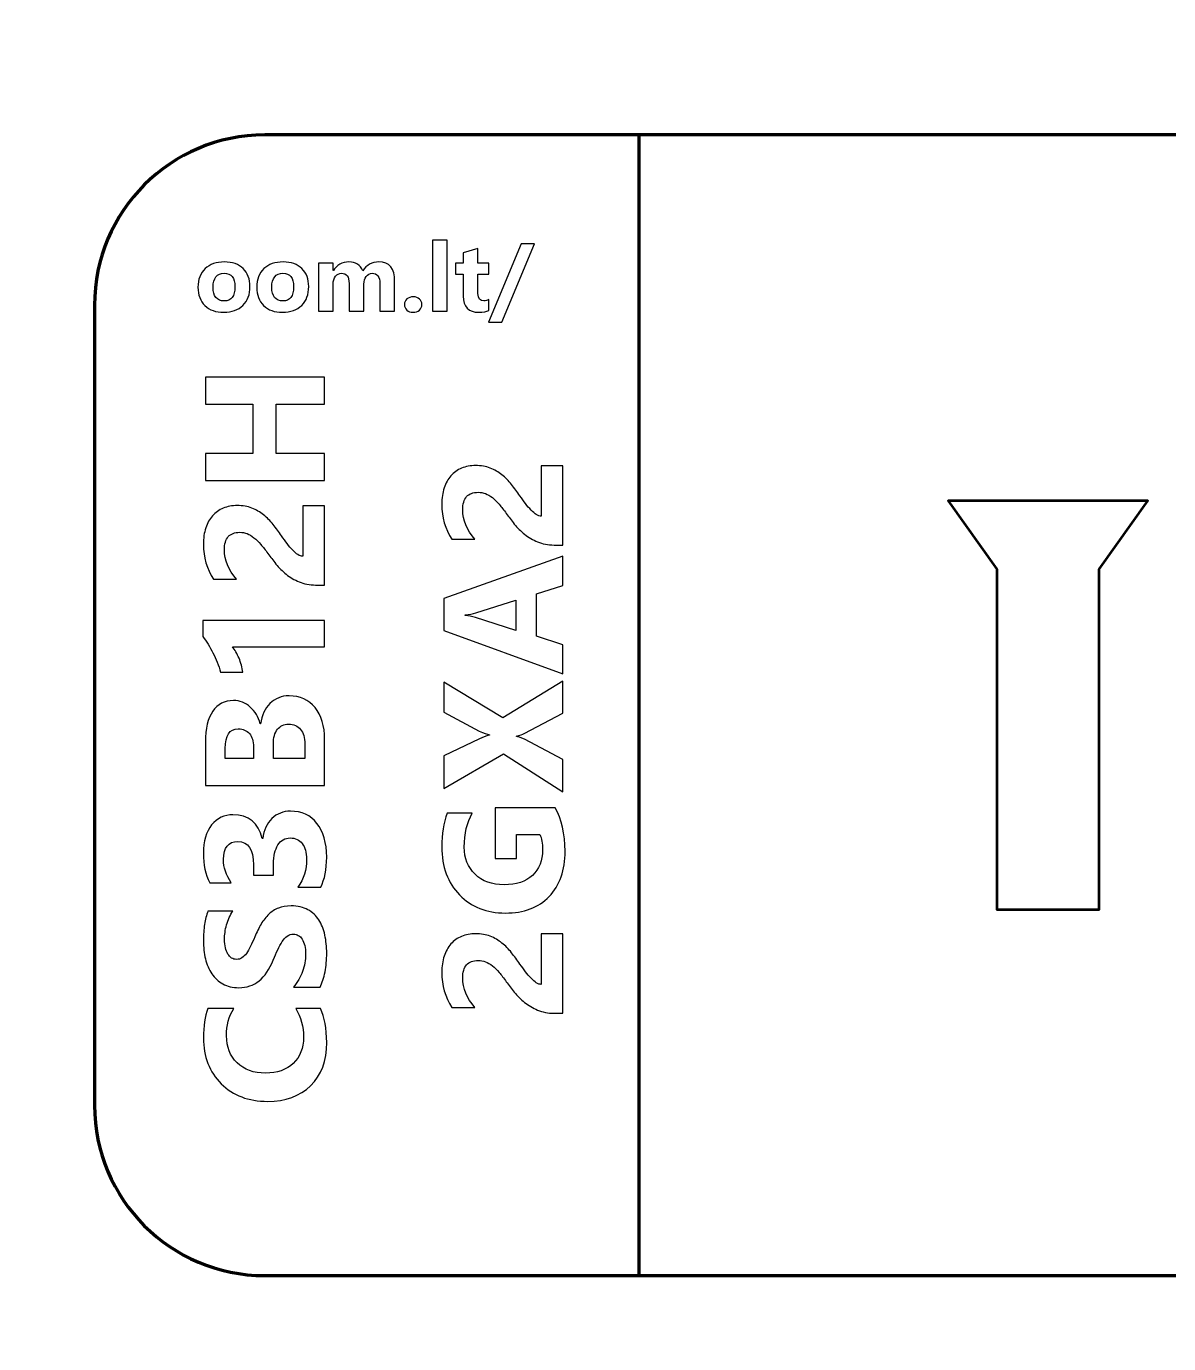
# Model space of a CAD drawing. Header units: centimetres. Extents: x -201 to 63, y -83 to 73.
# Drawn here: x -75 to -71.645, y -75 to -71.131 of the extents above; entities that cross this region are included whole.
import ezdxf

# ---------------------------------------------------------------- set-up
doc = ezdxf.new("R2010")
doc.units = ezdxf.units.CM
doc.header["$MEASUREMENT"] = 0
doc.layers.add('Layer 1', color=7, linetype='Continuous')

msp = doc.modelspace()

# ---------------------------------------------------------------- linework, layer by layer
at = {"layer": 'Layer 1', "color": 253, "lineweight": 53}
msp.add_open_spline([(-81.15, -82.3), (-81.15, -82.3), (-81.15, -67.7), (-81.15, -67.7), (-81.15, -67.7), (-81.15, -67.25817), (-80.79183, -66.9), (-80.35, -66.9), (-80.35, -66.9), (-80.35, -66.9), (-69.65, -66.9), (-69.65, -66.9), (-69.65, -66.9), (-69.20817, -66.9), (-68.85, -67.25817), (-68.85, -67.7), (-68.85, -67.7), (-68.85, -67.7), (-68.85, -82.3), (-68.85, -82.3), (-68.85, -82.3), (-68.85, -82.74183), (-69.20817, -83.1), (-69.65, -83.1), (-69.65, -83.1), (-69.65, -83.1), (-80.35, -83.1), (-80.35, -83.1), (-80.35, -83.1), (-80.79183, -83.1), (-81.15, -82.74183), (-81.15, -82.3)], degree=3, knots=[0, 0, 0, 0, 0.1111111, 0.1111111, 0.1111111, 0.1111111, 0.2222222, 0.2222222, 0.2222222, 0.2222222, 0.3333333, 0.3333333, 0.3333333, 0.3333333, 0.4444444, 0.4444444, 0.4444444, 0.4444444, 0.5555556, 0.5555556, 0.5555556, 0.5555556, 0.6666667, 0.6666667, 0.6666667, 0.6666667, 0.7777778, 0.7777778, 0.7777778, 0.7777778, 1, 1, 1, 1], dxfattribs=at)
at = {"layer": 'Layer 1', "lineweight": 100}
for points, knots in [([(-74.8, -74.3), (-74.8, -74.3), (-74.8, -71.95), (-74.8, -71.95), (-74.8, -71.95), (-74.8, -71.67386), (-74.57614, -71.45), (-74.3, -71.45), (-74.3, -71.45), (-74.3, -71.45), (-69.7, -71.45), (-69.7, -71.45), (-69.7, -71.45), (-69.42386, -71.45), (-69.2, -71.67386), (-69.2, -71.95), (-69.2, -71.95), (-69.2, -71.95), (-69.2, -74.3), (-69.2, -74.3), (-69.2, -74.3), (-69.2, -74.57614), (-69.42386, -74.8), (-69.7, -74.8), (-69.7, -74.8), (-69.7, -74.8), (-74.3, -74.8), (-74.3, -74.8), (-74.3, -74.8), (-74.57614, -74.8), (-74.8, -74.57614), (-74.8, -74.3)], [0, 0, 0, 0, 0.1111111, 0.1111111, 0.1111111, 0.1111111, 0.2222222, 0.2222222, 0.2222222, 0.2222222, 0.3333333, 0.3333333, 0.3333333, 0.3333333, 0.4444444, 0.4444444, 0.4444444, 0.4444444, 0.5555556, 0.5555556, 0.5555556, 0.5555556, 0.6666667, 0.6666667, 0.6666667, 0.6666667, 0.7777778, 0.7777778, 0.7777778, 0.7777778, 1, 1, 1, 1]), ([(-74.8, -74.3), (-74.8, -74.3), (-74.8, -71.95), (-74.8, -71.95), (-74.8, -71.95), (-74.8, -71.67386), (-74.57614, -71.45), (-74.3, -71.45), (-74.3, -71.45), (-74.3, -71.45), (-73.2, -71.45), (-73.2, -71.45), (-73.2, -71.45), (-73.2, -71.45), (-73.2, -74.8), (-73.2, -74.8), (-73.2, -74.8), (-73.2, -74.8), (-74.3, -74.8), (-74.3, -74.8), (-74.3, -74.8), (-74.57614, -74.8), (-74.8, -74.57614), (-74.8, -74.3)], [0, 0, 0, 0, 0.1428571, 0.1428571, 0.1428571, 0.1428571, 0.2857143, 0.2857143, 0.2857143, 0.2857143, 0.4285714, 0.4285714, 0.4285714, 0.4285714, 0.5714286, 0.5714286, 0.5714286, 0.5714286, 0.7142857, 0.7142857, 0.7142857, 0.7142857, 1, 1, 1, 1])]:
    msp.add_open_spline(points, degree=3, knots=knots, dxfattribs=at)
at = {"layer": 'Layer 1', "color": 7}
for points, knots in [([(-73.76396, -71.96742), (-73.76396, -71.96742), (-73.80747, -71.96742), (-73.80747, -71.96742), (-73.80747, -71.96742), (-73.80747, -71.96742), (-73.80747, -71.75853), (-73.80747, -71.75853), (-73.80747, -71.75853), (-73.80747, -71.75853), (-73.76396, -71.75853), (-73.76396, -71.75853), (-73.76396, -71.75853), (-73.76396, -71.75853), (-73.76396, -71.96742), (-73.76396, -71.96742)], [0, 0, 0, 0, 0.2, 0.2, 0.2, 0.2, 0.4, 0.4, 0.4, 0.4, 0.6, 0.6, 0.6, 0.6, 1, 1, 1, 1]), ([(-73.50737, -71.76982), (-73.50737, -71.76982), (-73.60365, -72.0002), (-73.60365, -72.0002), (-73.60365, -72.0002), (-73.60365, -72.0002), (-73.64255, -72.0002), (-73.64255, -72.0002), (-73.64255, -72.0002), (-73.64255, -72.0002), (-73.5466, -71.76982), (-73.5466, -71.76982), (-73.5466, -71.76982), (-73.5466, -71.76982), (-73.50737, -71.76982), (-73.50737, -71.76982)], [0, 0, 0, 0, 0.2, 0.2, 0.2, 0.2, 0.4, 0.4, 0.4, 0.4, 0.6, 0.6, 0.6, 0.6, 1, 1, 1, 1]), ([(-73.64199, -71.96577), (-73.64843, -71.96916), (-73.65812, -71.97085), (-73.67106, -71.97085), (-73.67106, -71.97085), (-73.70172, -71.97085), (-73.71711, -71.95491), (-73.71711, -71.92306), (-73.71711, -71.92306), (-73.71711, -71.92306), (-73.71711, -71.85844), (-73.71711, -71.85844), (-73.71711, -71.85844), (-73.71711, -71.85844), (-73.73997, -71.85844), (-73.73997, -71.85844), (-73.73997, -71.85844), (-73.73997, -71.85844), (-73.73997, -71.82631), (-73.73997, -71.82631), (-73.73997, -71.82631), (-73.73997, -71.82631), (-73.71711, -71.82631), (-73.71711, -71.82631), (-73.71711, -71.82631), (-73.71711, -71.82631), (-73.71711, -71.79588), (-73.71711, -71.79588), (-73.71711, -71.79588), (-73.71711, -71.79588), (-73.67369, -71.78346), (-73.67369, -71.78346), (-73.67369, -71.78346), (-73.67369, -71.78346), (-73.67369, -71.82631), (-73.67369, -71.82631), (-73.67369, -71.82631), (-73.67369, -71.82631), (-73.64199, -71.82631), (-73.64199, -71.82631), (-73.64199, -71.82631), (-73.64199, -71.82631), (-73.64199, -71.85844), (-73.64199, -71.85844), (-73.64199, -71.85844), (-73.64199, -71.85844), (-73.67369, -71.85844), (-73.67369, -71.85844), (-73.67369, -71.85844), (-73.67369, -71.85844), (-73.67369, -71.91549), (-73.67369, -71.91549), (-73.67369, -71.91549), (-73.67369, -71.93017), (-73.66786, -71.9375), (-73.65619, -71.9375), (-73.65619, -71.9375), (-73.65158, -71.9375), (-73.64683, -71.93619), (-73.64199, -71.93351), (-73.64199, -71.93351), (-73.64199, -71.93351), (-73.64199, -71.96577), (-73.64199, -71.96577)], [0, 0, 0, 0, 0.0588235, 0.0588235, 0.0588235, 0.0588235, 0.1176471, 0.1176471, 0.1176471, 0.1176471, 0.1764706, 0.1764706, 0.1764706, 0.1764706, 0.2352941, 0.2352941, 0.2352941, 0.2352941, 0.2941176, 0.2941176, 0.2941176, 0.2941176, 0.3529412, 0.3529412, 0.3529412, 0.3529412, 0.4117647, 0.4117647, 0.4117647, 0.4117647, 0.4705882, 0.4705882, 0.4705882, 0.4705882, 0.5294118, 0.5294118, 0.5294118, 0.5294118, 0.5882353, 0.5882353, 0.5882353, 0.5882353, 0.6470588, 0.6470588, 0.6470588, 0.6470588, 0.7058824, 0.7058824, 0.7058824, 0.7058824, 0.7647059, 0.7647059, 0.7647059, 0.7647059, 0.8235294, 0.8235294, 0.8235294, 0.8235294, 0.8823529, 0.8823529, 0.8823529, 0.8823529, 1, 1, 1, 1]), ([(-74.4203, -71.97085), (-74.44382, -71.97085), (-74.4623, -71.96427), (-74.47576, -71.9511), (-74.47576, -71.9511), (-74.48921, -71.93793), (-74.49594, -71.92001), (-74.49594, -71.89743), (-74.49594, -71.89743), (-74.49594, -71.8741), (-74.48897, -71.8558), (-74.475, -71.84263), (-74.475, -71.84263), (-74.46103, -71.82946), (-74.44213, -71.82288), (-74.41837, -71.82288), (-74.41837, -71.82288), (-74.39495, -71.82288), (-74.37656, -71.82946), (-74.36324, -71.84263), (-74.36324, -71.84263), (-74.34993, -71.8558), (-74.34325, -71.87325), (-74.34325, -71.89494), (-74.34325, -71.89494), (-74.34325, -71.91836), (-74.35012, -71.93689), (-74.36386, -71.95049), (-74.36386, -71.95049), (-74.37759, -71.96408), (-74.39641, -71.97085), (-74.4203, -71.97085)], [0, 0, 0, 0, 0.1111111, 0.1111111, 0.1111111, 0.1111111, 0.2222222, 0.2222222, 0.2222222, 0.2222222, 0.3333333, 0.3333333, 0.3333333, 0.3333333, 0.4444444, 0.4444444, 0.4444444, 0.4444444, 0.5555556, 0.5555556, 0.5555556, 0.5555556, 0.6666667, 0.6666667, 0.6666667, 0.6666667, 0.7777778, 0.7777778, 0.7777778, 0.7777778, 1, 1, 1, 1]), ([(-74.24777, -71.97085), (-74.27129, -71.97085), (-74.28977, -71.96427), (-74.30323, -71.9511), (-74.30323, -71.9511), (-74.31668, -71.93793), (-74.32341, -71.92001), (-74.32341, -71.89743), (-74.32341, -71.89743), (-74.32341, -71.8741), (-74.31644, -71.8558), (-74.30247, -71.84263), (-74.30247, -71.84263), (-74.2885, -71.82946), (-74.2696, -71.82288), (-74.24584, -71.82288), (-74.24584, -71.82288), (-74.22242, -71.82288), (-74.20403, -71.82946), (-74.19071, -71.84263), (-74.19071, -71.84263), (-74.1774, -71.8558), (-74.17072, -71.87325), (-74.17072, -71.89494), (-74.17072, -71.89494), (-74.17072, -71.91836), (-74.17759, -71.93689), (-74.19133, -71.95049), (-74.19133, -71.95049), (-74.20506, -71.96408), (-74.22388, -71.97085), (-74.24777, -71.97085)], [0, 0, 0, 0, 0.1111111, 0.1111111, 0.1111111, 0.1111111, 0.2222222, 0.2222222, 0.2222222, 0.2222222, 0.3333333, 0.3333333, 0.3333333, 0.3333333, 0.4444444, 0.4444444, 0.4444444, 0.4444444, 0.5555556, 0.5555556, 0.5555556, 0.5555556, 0.6666667, 0.6666667, 0.6666667, 0.6666667, 0.7777778, 0.7777778, 0.7777778, 0.7777778, 1, 1, 1, 1]), ([(-73.91842, -71.96742), (-73.91842, -71.96742), (-73.96183, -71.96742), (-73.96183, -71.96742), (-73.96183, -71.96742), (-73.96183, -71.96742), (-73.96183, -71.88694), (-73.96183, -71.88694), (-73.96183, -71.88694), (-73.96183, -71.86643), (-73.96936, -71.85623), (-73.98441, -71.85623), (-73.98441, -71.85623), (-73.99156, -71.85623), (-73.99739, -71.85928), (-74.00191, -71.86544), (-74.00191, -71.86544), (-74.00643, -71.87161), (-74.00868, -71.87927), (-74.00868, -71.88845), (-74.00868, -71.88845), (-74.00868, -71.88845), (-74.00868, -71.96742), (-74.00868, -71.96742), (-74.00868, -71.96742), (-74.00868, -71.96742), (-74.05219, -71.96742), (-74.05219, -71.96742), (-74.05219, -71.96742), (-74.05219, -71.96742), (-74.05219, -71.88609), (-74.05219, -71.88609), (-74.05219, -71.88609), (-74.05219, -71.8662), (-74.05962, -71.85623), (-74.07439, -71.85623), (-74.07439, -71.85623), (-74.08183, -71.85623), (-74.0878, -71.85914), (-74.09222, -71.86502), (-74.09222, -71.86502), (-74.09669, -71.8709), (-74.09895, -71.8789), (-74.09895, -71.88901), (-74.09895, -71.88901), (-74.09895, -71.88901), (-74.09895, -71.96742), (-74.09895, -71.96742), (-74.09895, -71.96742), (-74.09895, -71.96742), (-74.14246, -71.96742), (-74.14246, -71.96742), (-74.14246, -71.96742), (-74.14246, -71.96742), (-74.14246, -71.82631), (-74.14246, -71.82631), (-74.14246, -71.82631), (-74.14246, -71.82631), (-74.09895, -71.82631), (-74.09895, -71.82631), (-74.09895, -71.82631), (-74.09895, -71.82631), (-74.09895, -71.84837), (-74.09895, -71.84837), (-74.09895, -71.84837), (-74.09895, -71.84837), (-74.09838, -71.84837), (-74.09838, -71.84837), (-74.09838, -71.84837), (-74.09387, -71.84084), (-74.08756, -71.83468), (-74.07943, -71.82998), (-74.07943, -71.82998), (-74.07129, -71.82523), (-74.0624, -71.82288), (-74.05276, -71.82288), (-74.05276, -71.82288), (-74.03281, -71.82288), (-74.01917, -71.83163), (-74.01183, -71.84917), (-74.01183, -71.84917), (-74.00106, -71.83163), (-73.98531, -71.82288), (-73.96442, -71.82288), (-73.96442, -71.82288), (-73.93375, -71.82288), (-73.91842, -71.84179), (-73.91842, -71.87965), (-73.91842, -71.87965), (-73.91842, -71.87965), (-73.91842, -71.96742), (-73.91842, -71.96742)], [0, 0, 0, 0, 0.0416667, 0.0416667, 0.0416667, 0.0416667, 0.0833333, 0.0833333, 0.0833333, 0.0833333, 0.125, 0.125, 0.125, 0.125, 0.1666667, 0.1666667, 0.1666667, 0.1666667, 0.2083333, 0.2083333, 0.2083333, 0.2083333, 0.25, 0.25, 0.25, 0.25, 0.2916667, 0.2916667, 0.2916667, 0.2916667, 0.3333333, 0.3333333, 0.3333333, 0.3333333, 0.375, 0.375, 0.375, 0.375, 0.4166667, 0.4166667, 0.4166667, 0.4166667, 0.4583333, 0.4583333, 0.4583333, 0.4583333, 0.5, 0.5, 0.5, 0.5, 0.5416667, 0.5416667, 0.5416667, 0.5416667, 0.5833333, 0.5833333, 0.5833333, 0.5833333, 0.625, 0.625, 0.625, 0.625, 0.6666667, 0.6666667, 0.6666667, 0.6666667, 0.7083333, 0.7083333, 0.7083333, 0.7083333, 0.75, 0.75, 0.75, 0.75, 0.7916667, 0.7916667, 0.7916667, 0.7916667, 0.8333333, 0.8333333, 0.8333333, 0.8333333, 0.875, 0.875, 0.875, 0.875, 0.9166667, 0.9166667, 0.9166667, 0.9166667, 1, 1, 1, 1]), ([(-74.41917, -71.85623), (-74.42947, -71.85623), (-74.43747, -71.85975), (-74.44316, -71.86681), (-74.44316, -71.86681), (-74.44885, -71.87391), (-74.45172, -71.88393), (-74.45172, -71.89686), (-74.45172, -71.89686), (-74.45172, -71.92396), (-74.44076, -71.9375), (-74.41889, -71.9375), (-74.41889, -71.9375), (-74.39805, -71.9375), (-74.38761, -71.92358), (-74.38761, -71.89578), (-74.38761, -71.89578), (-74.38761, -71.8694), (-74.39815, -71.85623), (-74.41917, -71.85623)], [0, 0, 0, 0, 0.1666667, 0.1666667, 0.1666667, 0.1666667, 0.3333333, 0.3333333, 0.3333333, 0.3333333, 0.5, 0.5, 0.5, 0.5, 0.6666667, 0.6666667, 0.6666667, 0.6666667, 1, 1, 1, 1]), ([(-74.24664, -71.85623), (-74.25694, -71.85623), (-74.26494, -71.85975), (-74.27063, -71.86681), (-74.27063, -71.86681), (-74.27632, -71.87391), (-74.27919, -71.88393), (-74.27919, -71.89686), (-74.27919, -71.89686), (-74.27919, -71.92396), (-74.26823, -71.9375), (-74.24636, -71.9375), (-74.24636, -71.9375), (-74.22552, -71.9375), (-74.21508, -71.92358), (-74.21508, -71.89578), (-74.21508, -71.89578), (-74.21508, -71.8694), (-74.22562, -71.85623), (-74.24664, -71.85623)], [0, 0, 0, 0, 0.1666667, 0.1666667, 0.1666667, 0.1666667, 0.3333333, 0.3333333, 0.3333333, 0.3333333, 0.5, 0.5, 0.5, 0.5, 0.6666667, 0.6666667, 0.6666667, 0.6666667, 1, 1, 1, 1]), ([(-73.86452, -71.97085), (-73.87172, -71.97085), (-73.87769, -71.96864), (-73.88244, -71.96427), (-73.88244, -71.96427), (-73.88724, -71.95985), (-73.88959, -71.95444), (-73.88959, -71.94799), (-73.88959, -71.94799), (-73.88959, -71.94136), (-73.88714, -71.93595), (-73.88225, -71.93172), (-73.88225, -71.93172), (-73.87731, -71.92749), (-73.8712, -71.92537), (-73.86386, -71.92537), (-73.86386, -71.92537), (-73.85638, -71.92537), (-73.85031, -71.92753), (-73.84556, -71.93181), (-73.84556, -71.93181), (-73.84086, -71.93605), (-73.83851, -71.94146), (-73.83851, -71.94799), (-73.83851, -71.94799), (-73.83851, -71.95467), (-73.84091, -71.96018), (-73.8457, -71.96446), (-73.8457, -71.96446), (-73.85055, -71.96874), (-73.85681, -71.97085), (-73.86452, -71.97085)], [0, 0, 0, 0, 0.1111111, 0.1111111, 0.1111111, 0.1111111, 0.2222222, 0.2222222, 0.2222222, 0.2222222, 0.3333333, 0.3333333, 0.3333333, 0.3333333, 0.4444444, 0.4444444, 0.4444444, 0.4444444, 0.5555556, 0.5555556, 0.5555556, 0.5555556, 0.6666667, 0.6666667, 0.6666667, 0.6666667, 0.7777778, 0.7777778, 0.7777778, 0.7777778, 1, 1, 1, 1]), ([(-74.12408, -72.16155), (-74.12408, -72.16155), (-74.12408, -72.24063), (-74.12408, -72.24063), (-74.12408, -72.24063), (-74.12408, -72.24063), (-74.26666, -72.24063), (-74.26666, -72.24063), (-74.26666, -72.24063), (-74.26666, -72.24063), (-74.26666, -72.38563), (-74.26666, -72.38563), (-74.26666, -72.38563), (-74.26666, -72.38563), (-74.12408, -72.38563), (-74.12408, -72.38563), (-74.12408, -72.38563), (-74.12408, -72.38563), (-74.12408, -72.46455), (-74.12408, -72.46455), (-74.12408, -72.46455), (-74.12408, -72.46455), (-74.47416, -72.46455), (-74.47416, -72.46455), (-74.47416, -72.46455), (-74.47416, -72.46455), (-74.47416, -72.38563), (-74.47416, -72.38563), (-74.47416, -72.38563), (-74.47416, -72.38563), (-74.3345, -72.38563), (-74.3345, -72.38563), (-74.3345, -72.38563), (-74.3345, -72.38563), (-74.3345, -72.24063), (-74.3345, -72.24063), (-74.3345, -72.24063), (-74.3345, -72.24063), (-74.47416, -72.24063), (-74.47416, -72.24063), (-74.47416, -72.24063), (-74.47416, -72.24063), (-74.47416, -72.16155), (-74.47416, -72.16155), (-74.47416, -72.16155), (-74.47416, -72.16155), (-74.12408, -72.16155), (-74.12408, -72.16155)], [0, 0, 0, 0, 0.0769231, 0.0769231, 0.0769231, 0.0769231, 0.1538462, 0.1538462, 0.1538462, 0.1538462, 0.2307692, 0.2307692, 0.2307692, 0.2307692, 0.3076923, 0.3076923, 0.3076923, 0.3076923, 0.3846154, 0.3846154, 0.3846154, 0.3846154, 0.4615385, 0.4615385, 0.4615385, 0.4615385, 0.5384615, 0.5384615, 0.5384615, 0.5384615, 0.6153846, 0.6153846, 0.6153846, 0.6153846, 0.6923077, 0.6923077, 0.6923077, 0.6923077, 0.7692308, 0.7692308, 0.7692308, 0.7692308, 0.8461538, 0.8461538, 0.8461538, 0.8461538, 1, 1, 1, 1]), ([(-73.48808, -72.56987), (-73.48808, -72.56987), (-73.48808, -72.42145), (-73.48808, -72.42145), (-73.48808, -72.42145), (-73.48808, -72.42145), (-73.42408, -72.42145), (-73.42408, -72.42145), (-73.42408, -72.42145), (-73.42408, -72.42145), (-73.42408, -72.65437), (-73.42408, -72.65437), (-73.42408, -72.65437), (-73.42408, -72.65437), (-73.45041, -72.65437), (-73.45041, -72.65437), (-73.45041, -72.65437), (-73.46833, -72.65437), (-73.48441, -72.65137), (-73.49866, -72.64529), (-73.49866, -72.64529), (-73.51291, -72.63929), (-73.52566, -72.6317), (-73.537, -72.62262), (-73.537, -72.62262), (-73.54833, -72.61354), (-73.55833, -72.60354), (-73.567, -72.5927), (-73.567, -72.5927), (-73.57575, -72.58187), (-73.58358, -72.57162), (-73.59058, -72.56179), (-73.59058, -72.56179), (-73.59791, -72.55154), (-73.60491, -72.54262), (-73.61158, -72.53487), (-73.61158, -72.53487), (-73.61825, -72.52712), (-73.62491, -72.52062), (-73.6315, -72.51529), (-73.6315, -72.51529), (-73.63808, -72.51004), (-73.64475, -72.50612), (-73.6515, -72.50345), (-73.6515, -72.50345), (-73.65825, -72.50087), (-73.66541, -72.49954), (-73.67308, -72.49954), (-73.67308, -72.49954), (-73.68808, -72.49954), (-73.69941, -72.50379), (-73.70708, -72.51229), (-73.70708, -72.51229), (-73.71466, -72.5207), (-73.7185, -72.5337), (-73.7185, -72.55112), (-73.7185, -72.55112), (-73.7185, -72.5812), (-73.70658, -72.61004), (-73.68266, -72.63754), (-73.68266, -72.63754), (-73.68266, -72.63754), (-73.7505, -72.63754), (-73.7505, -72.63754), (-73.7505, -72.63754), (-73.77016, -72.60704), (-73.78008, -72.5727), (-73.78008, -72.53445), (-73.78008, -72.53445), (-73.78008, -72.5167), (-73.77775, -72.50087), (-73.77308, -72.48679), (-73.77308, -72.48679), (-73.76841, -72.4727), (-73.76183, -72.46079), (-73.75316, -72.45095), (-73.75316, -72.45095), (-73.74458, -72.4412), (-73.73408, -72.43379), (-73.72183, -72.42862), (-73.72183, -72.42862), (-73.7095, -72.42354), (-73.69583, -72.42095), (-73.68066, -72.42095), (-73.68066, -72.42095), (-73.66458, -72.42095), (-73.65025, -72.42345), (-73.63766, -72.42837), (-73.63766, -72.42837), (-73.62516, -72.43337), (-73.61375, -72.43995), (-73.6035, -72.4482), (-73.6035, -72.4482), (-73.59325, -72.45637), (-73.58383, -72.46587), (-73.57533, -72.47662), (-73.57533, -72.47662), (-73.56675, -72.48737), (-73.5585, -72.49854), (-73.55058, -72.51004), (-73.55058, -72.51004), (-73.545, -72.51787), (-73.5395, -72.52537), (-73.53408, -72.53262), (-73.53408, -72.53262), (-73.52858, -72.53987), (-73.52325, -72.54629), (-73.51791, -72.55179), (-73.51791, -72.55179), (-73.51266, -72.55737), (-73.5075, -72.56179), (-73.50241, -72.56504), (-73.50241, -72.56504), (-73.49741, -72.56829), (-73.49258, -72.56987), (-73.48808, -72.56987)], [0, 0, 0, 0, 0.0333333, 0.0333333, 0.0333333, 0.0333333, 0.0666667, 0.0666667, 0.0666667, 0.0666667, 0.1, 0.1, 0.1, 0.1, 0.1333333, 0.1333333, 0.1333333, 0.1333333, 0.1666667, 0.1666667, 0.1666667, 0.1666667, 0.2, 0.2, 0.2, 0.2, 0.2333333, 0.2333333, 0.2333333, 0.2333333, 0.2666667, 0.2666667, 0.2666667, 0.2666667, 0.3, 0.3, 0.3, 0.3, 0.3333333, 0.3333333, 0.3333333, 0.3333333, 0.3666667, 0.3666667, 0.3666667, 0.3666667, 0.4, 0.4, 0.4, 0.4, 0.4333333, 0.4333333, 0.4333333, 0.4333333, 0.4666667, 0.4666667, 0.4666667, 0.4666667, 0.5, 0.5, 0.5, 0.5, 0.5333333, 0.5333333, 0.5333333, 0.5333333, 0.5666667, 0.5666667, 0.5666667, 0.5666667, 0.6, 0.6, 0.6, 0.6, 0.6333333, 0.6333333, 0.6333333, 0.6333333, 0.6666667, 0.6666667, 0.6666667, 0.6666667, 0.7, 0.7, 0.7, 0.7, 0.7333333, 0.7333333, 0.7333333, 0.7333333, 0.7666667, 0.7666667, 0.7666667, 0.7666667, 0.8, 0.8, 0.8, 0.8, 0.8333333, 0.8333333, 0.8333333, 0.8333333, 0.8666667, 0.8666667, 0.8666667, 0.8666667, 0.9, 0.9, 0.9, 0.9, 0.9333333, 0.9333333, 0.9333333, 0.9333333, 1, 1, 1, 1]), ([(-74.18808, -72.68738), (-74.18808, -72.68738), (-74.18808, -72.53896), (-74.18808, -72.53896), (-74.18808, -72.53896), (-74.18808, -72.53896), (-74.12408, -72.53896), (-74.12408, -72.53896), (-74.12408, -72.53896), (-74.12408, -72.53896), (-74.12408, -72.77188), (-74.12408, -72.77188), (-74.12408, -72.77188), (-74.12408, -72.77188), (-74.15041, -72.77188), (-74.15041, -72.77188), (-74.15041, -72.77188), (-74.16833, -72.77188), (-74.18441, -72.76888), (-74.19866, -72.7628), (-74.19866, -72.7628), (-74.21291, -72.7568), (-74.22566, -72.74921), (-74.237, -72.74013), (-74.237, -72.74013), (-74.24833, -72.73105), (-74.25833, -72.72105), (-74.267, -72.71021), (-74.267, -72.71021), (-74.27575, -72.69938), (-74.28358, -72.68913), (-74.29058, -72.6793), (-74.29058, -72.6793), (-74.29791, -72.66905), (-74.30491, -72.66013), (-74.31158, -72.65238), (-74.31158, -72.65238), (-74.31825, -72.64463), (-74.32491, -72.63813), (-74.3315, -72.6328), (-74.3315, -72.6328), (-74.33808, -72.62755), (-74.34475, -72.62363), (-74.3515, -72.62096), (-74.3515, -72.62096), (-74.35825, -72.61838), (-74.36541, -72.61705), (-74.37308, -72.61705), (-74.37308, -72.61705), (-74.38808, -72.61705), (-74.39941, -72.6213), (-74.40708, -72.6298), (-74.40708, -72.6298), (-74.41466, -72.63821), (-74.4185, -72.65121), (-74.4185, -72.66863), (-74.4185, -72.66863), (-74.4185, -72.69871), (-74.40658, -72.72755), (-74.38266, -72.75505), (-74.38266, -72.75505), (-74.38266, -72.75505), (-74.4505, -72.75505), (-74.4505, -72.75505), (-74.4505, -72.75505), (-74.47016, -72.72455), (-74.48008, -72.69021), (-74.48008, -72.65196), (-74.48008, -72.65196), (-74.48008, -72.63421), (-74.47775, -72.61838), (-74.47308, -72.6043), (-74.47308, -72.6043), (-74.46841, -72.59021), (-74.46183, -72.5783), (-74.45316, -72.56846), (-74.45316, -72.56846), (-74.44458, -72.55871), (-74.43408, -72.5513), (-74.42183, -72.54613), (-74.42183, -72.54613), (-74.4095, -72.54105), (-74.39583, -72.53846), (-74.38066, -72.53846), (-74.38066, -72.53846), (-74.36458, -72.53846), (-74.35025, -72.54096), (-74.33766, -72.54588), (-74.33766, -72.54588), (-74.32516, -72.55088), (-74.31375, -72.55746), (-74.3035, -72.56571), (-74.3035, -72.56571), (-74.29325, -72.57388), (-74.28383, -72.58338), (-74.27533, -72.59413), (-74.27533, -72.59413), (-74.26675, -72.60488), (-74.2585, -72.61605), (-74.25058, -72.62755), (-74.25058, -72.62755), (-74.245, -72.63538), (-74.2395, -72.64288), (-74.23408, -72.65013), (-74.23408, -72.65013), (-74.22858, -72.65738), (-74.22325, -72.6638), (-74.21791, -72.6693), (-74.21791, -72.6693), (-74.21266, -72.67488), (-74.2075, -72.6793), (-74.20241, -72.68255), (-74.20241, -72.68255), (-74.19741, -72.6858), (-74.19258, -72.68738), (-74.18808, -72.68738)], [0, 0, 0, 0, 0.0333333, 0.0333333, 0.0333333, 0.0333333, 0.0666667, 0.0666667, 0.0666667, 0.0666667, 0.1, 0.1, 0.1, 0.1, 0.1333333, 0.1333333, 0.1333333, 0.1333333, 0.1666667, 0.1666667, 0.1666667, 0.1666667, 0.2, 0.2, 0.2, 0.2, 0.2333333, 0.2333333, 0.2333333, 0.2333333, 0.2666667, 0.2666667, 0.2666667, 0.2666667, 0.3, 0.3, 0.3, 0.3, 0.3333333, 0.3333333, 0.3333333, 0.3333333, 0.3666667, 0.3666667, 0.3666667, 0.3666667, 0.4, 0.4, 0.4, 0.4, 0.4333333, 0.4333333, 0.4333333, 0.4333333, 0.4666667, 0.4666667, 0.4666667, 0.4666667, 0.5, 0.5, 0.5, 0.5, 0.5333333, 0.5333333, 0.5333333, 0.5333333, 0.5666667, 0.5666667, 0.5666667, 0.5666667, 0.6, 0.6, 0.6, 0.6, 0.6333333, 0.6333333, 0.6333333, 0.6333333, 0.6666667, 0.6666667, 0.6666667, 0.6666667, 0.7, 0.7, 0.7, 0.7, 0.7333333, 0.7333333, 0.7333333, 0.7333333, 0.7666667, 0.7666667, 0.7666667, 0.7666667, 0.8, 0.8, 0.8, 0.8, 0.8333333, 0.8333333, 0.8333333, 0.8333333, 0.8666667, 0.8666667, 0.8666667, 0.8666667, 0.9, 0.9, 0.9, 0.9, 0.9333333, 0.9333333, 0.9333333, 0.9333333, 1, 1, 1, 1]), ([(-73.42408, -72.68712), (-73.42408, -72.68712), (-73.42408, -72.77304), (-73.42408, -72.77304), (-73.42408, -72.77304), (-73.42408, -72.77304), (-73.502, -72.79796), (-73.502, -72.79796), (-73.502, -72.79796), (-73.502, -72.79796), (-73.502, -72.92246), (-73.502, -72.92246), (-73.502, -72.92246), (-73.502, -72.92246), (-73.42408, -72.94712), (-73.42408, -72.94712), (-73.42408, -72.94712), (-73.42408, -72.94712), (-73.42408, -73.03262), (-73.42408, -73.03262), (-73.42408, -73.03262), (-73.42408, -73.03262), (-73.77416, -72.90512), (-73.77416, -72.90512), (-73.77416, -72.90512), (-73.77416, -72.90512), (-73.77416, -72.81162), (-73.77416, -72.81162), (-73.77416, -72.81162), (-73.77416, -72.81162), (-73.42408, -72.68712), (-73.42408, -72.68712)], [0, 0, 0, 0, 0.1111111, 0.1111111, 0.1111111, 0.1111111, 0.2222222, 0.2222222, 0.2222222, 0.2222222, 0.3333333, 0.3333333, 0.3333333, 0.3333333, 0.4444444, 0.4444444, 0.4444444, 0.4444444, 0.5555556, 0.5555556, 0.5555556, 0.5555556, 0.6666667, 0.6666667, 0.6666667, 0.6666667, 0.7777778, 0.7777778, 0.7777778, 0.7777778, 1, 1, 1, 1]), ([(-73.5625, -72.81604), (-73.5625, -72.81604), (-73.68016, -72.85362), (-73.68016, -72.85362), (-73.68016, -72.85362), (-73.689, -72.85637), (-73.6995, -72.85837), (-73.71166, -72.85954), (-73.71166, -72.85954), (-73.71166, -72.85954), (-73.71166, -72.86146), (-73.71166, -72.86146), (-73.71166, -72.86146), (-73.70141, -72.86229), (-73.69125, -72.86429), (-73.68116, -72.86754), (-73.68116, -72.86754), (-73.68116, -72.86754), (-73.5625, -72.90562), (-73.5625, -72.90562), (-73.5625, -72.90562), (-73.5625, -72.90562), (-73.5625, -72.81604), (-73.5625, -72.81604)], [0, 0, 0, 0, 0.1428571, 0.1428571, 0.1428571, 0.1428571, 0.2857143, 0.2857143, 0.2857143, 0.2857143, 0.4285714, 0.4285714, 0.4285714, 0.4285714, 0.5714286, 0.5714286, 0.5714286, 0.5714286, 0.7142857, 0.7142857, 0.7142857, 0.7142857, 1, 1, 1, 1]), ([(-74.482, -72.87654), (-74.482, -72.87654), (-74.12408, -72.87654), (-74.12408, -72.87654), (-74.12408, -72.87654), (-74.12408, -72.87654), (-74.12408, -72.95346), (-74.12408, -72.95346), (-74.12408, -72.95346), (-74.12408, -72.95346), (-74.39508, -72.95346), (-74.39508, -72.95346), (-74.39508, -72.95346), (-74.39133, -72.95771), (-74.38783, -72.96271), (-74.3845, -72.96854), (-74.3845, -72.96854), (-74.38116, -72.97429), (-74.37808, -72.98046), (-74.37541, -72.98696), (-74.37541, -72.98696), (-74.37275, -72.99346), (-74.3705, -73.00021), (-74.36858, -73.00721), (-74.36858, -73.00721), (-74.36675, -73.01421), (-74.36541, -73.02113), (-74.36458, -73.02796), (-74.36458, -73.02796), (-74.36458, -73.02796), (-74.4295, -73.02796), (-74.4295, -73.02796), (-74.4295, -73.02796), (-74.43533, -73.00796), (-74.44283, -72.98904), (-74.452, -72.97129), (-74.452, -72.97129), (-74.46108, -72.95354), (-74.47108, -72.93754), (-74.482, -72.92321), (-74.482, -72.92321), (-74.482, -72.92321), (-74.482, -72.87654), (-74.482, -72.87654)], [0, 0, 0, 0, 0.0833333, 0.0833333, 0.0833333, 0.0833333, 0.1666667, 0.1666667, 0.1666667, 0.1666667, 0.25, 0.25, 0.25, 0.25, 0.3333333, 0.3333333, 0.3333333, 0.3333333, 0.4166667, 0.4166667, 0.4166667, 0.4166667, 0.5, 0.5, 0.5, 0.5, 0.5833333, 0.5833333, 0.5833333, 0.5833333, 0.6666667, 0.6666667, 0.6666667, 0.6666667, 0.75, 0.75, 0.75, 0.75, 0.8333333, 0.8333333, 0.8333333, 0.8333333, 1, 1, 1, 1]), ([(-73.42408, -73.05437), (-73.42408, -73.05437), (-73.42408, -73.14787), (-73.42408, -73.14787), (-73.42408, -73.14787), (-73.42408, -73.14787), (-73.53808, -73.20821), (-73.53808, -73.20821), (-73.53808, -73.20821), (-73.54233, -73.21046), (-73.55016, -73.21279), (-73.5615, -73.21529), (-73.5615, -73.21529), (-73.5615, -73.21529), (-73.5615, -73.21621), (-73.5615, -73.21621), (-73.5615, -73.21621), (-73.55616, -73.21737), (-73.548, -73.22004), (-73.53708, -73.22429), (-73.53708, -73.22429), (-73.53708, -73.22429), (-73.42408, -73.28479), (-73.42408, -73.28479), (-73.42408, -73.28479), (-73.42408, -73.28479), (-73.42408, -73.37879), (-73.42408, -73.37879), (-73.42408, -73.37879), (-73.42408, -73.37879), (-73.59916, -73.26729), (-73.59916, -73.26729), (-73.59916, -73.26729), (-73.59916, -73.26729), (-73.77416, -73.36929), (-73.77416, -73.36929), (-73.77416, -73.36929), (-73.77416, -73.36929), (-73.77416, -73.27337), (-73.77416, -73.27337), (-73.77416, -73.27337), (-73.77416, -73.27337), (-73.66916, -73.22329), (-73.66916, -73.22329), (-73.66916, -73.22329), (-73.66091, -73.21937), (-73.65108, -73.21587), (-73.63966, -73.21279), (-73.63966, -73.21279), (-73.63966, -73.21279), (-73.63966, -73.21179), (-73.63966, -73.21179), (-73.63966, -73.21179), (-73.6465, -73.20987), (-73.65666, -73.20621), (-73.67016, -73.20087), (-73.67016, -73.20087), (-73.67016, -73.20087), (-73.77416, -73.14521), (-73.77416, -73.14521), (-73.77416, -73.14521), (-73.77416, -73.14521), (-73.77416, -73.05729), (-73.77416, -73.05729), (-73.77416, -73.05729), (-73.77416, -73.05729), (-73.60058, -73.16229), (-73.60058, -73.16229), (-73.60058, -73.16229), (-73.60058, -73.16229), (-73.42408, -73.05437), (-73.42408, -73.05437)], [0, 0, 0, 0, 0.0526316, 0.0526316, 0.0526316, 0.0526316, 0.1052632, 0.1052632, 0.1052632, 0.1052632, 0.1578947, 0.1578947, 0.1578947, 0.1578947, 0.2105263, 0.2105263, 0.2105263, 0.2105263, 0.2631579, 0.2631579, 0.2631579, 0.2631579, 0.3157895, 0.3157895, 0.3157895, 0.3157895, 0.3684211, 0.3684211, 0.3684211, 0.3684211, 0.4210526, 0.4210526, 0.4210526, 0.4210526, 0.4736842, 0.4736842, 0.4736842, 0.4736842, 0.5263158, 0.5263158, 0.5263158, 0.5263158, 0.5789474, 0.5789474, 0.5789474, 0.5789474, 0.6315789, 0.6315789, 0.6315789, 0.6315789, 0.6842105, 0.6842105, 0.6842105, 0.6842105, 0.7368421, 0.7368421, 0.7368421, 0.7368421, 0.7894737, 0.7894737, 0.7894737, 0.7894737, 0.8421053, 0.8421053, 0.8421053, 0.8421053, 0.8947368, 0.8947368, 0.8947368, 0.8947368, 1, 1, 1, 1]), ([(-74.12408, -73.36029), (-74.12408, -73.36029), (-74.47416, -73.36029), (-74.47416, -73.36029), (-74.47416, -73.36029), (-74.47416, -73.36029), (-74.47416, -73.23279), (-74.47416, -73.23279), (-74.47416, -73.23279), (-74.47416, -73.19371), (-74.467, -73.16371), (-74.45266, -73.14271), (-74.45266, -73.14271), (-74.43841, -73.12171), (-74.41816, -73.11121), (-74.39216, -73.11121), (-74.39216, -73.11121), (-74.37325, -73.11121), (-74.35675, -73.11762), (-74.34258, -73.13037), (-74.34258, -73.13037), (-74.32841, -73.14321), (-74.31858, -73.15946), (-74.31308, -73.17937), (-74.31308, -73.17937), (-74.31308, -73.17937), (-74.31208, -73.17937), (-74.31208, -73.17937), (-74.31208, -73.17937), (-74.309, -73.15446), (-74.29975, -73.13454), (-74.2845, -73.11962), (-74.2845, -73.11962), (-74.26916, -73.10479), (-74.25058, -73.09729), (-74.22858, -73.09729), (-74.22858, -73.09729), (-74.1965, -73.09729), (-74.17108, -73.10879), (-74.15225, -73.13171), (-74.15225, -73.13171), (-74.1335, -73.15471), (-74.12408, -73.18604), (-74.12408, -73.22571), (-74.12408, -73.22571), (-74.12408, -73.22571), (-74.12408, -73.36029), (-74.12408, -73.36029)], [0, 0, 0, 0, 0.0769231, 0.0769231, 0.0769231, 0.0769231, 0.1538462, 0.1538462, 0.1538462, 0.1538462, 0.2307692, 0.2307692, 0.2307692, 0.2307692, 0.3076923, 0.3076923, 0.3076923, 0.3076923, 0.3846154, 0.3846154, 0.3846154, 0.3846154, 0.4615385, 0.4615385, 0.4615385, 0.4615385, 0.5384615, 0.5384615, 0.5384615, 0.5384615, 0.6153846, 0.6153846, 0.6153846, 0.6153846, 0.6923077, 0.6923077, 0.6923077, 0.6923077, 0.7692308, 0.7692308, 0.7692308, 0.7692308, 0.8461538, 0.8461538, 0.8461538, 0.8461538, 1, 1, 1, 1]), ([(-74.41608, -73.28137), (-74.41608, -73.28137), (-74.33308, -73.28137), (-74.33308, -73.28137), (-74.33308, -73.28137), (-74.33308, -73.28137), (-74.33308, -73.24671), (-74.33308, -73.24671), (-74.33308, -73.24671), (-74.33308, -73.23046), (-74.337, -73.21762), (-74.34491, -73.20829), (-74.34491, -73.20829), (-74.35283, -73.19887), (-74.36366, -73.19421), (-74.3775, -73.19421), (-74.3775, -73.19421), (-74.40325, -73.19421), (-74.41608, -73.21346), (-74.41608, -73.25187), (-74.41608, -73.25187), (-74.41608, -73.25187), (-74.41608, -73.28137), (-74.41608, -73.28137)], [0, 0, 0, 0, 0.1428571, 0.1428571, 0.1428571, 0.1428571, 0.2857143, 0.2857143, 0.2857143, 0.2857143, 0.4285714, 0.4285714, 0.4285714, 0.4285714, 0.5714286, 0.5714286, 0.5714286, 0.5714286, 0.7142857, 0.7142857, 0.7142857, 0.7142857, 1, 1, 1, 1]), ([(-74.2745, -73.28137), (-74.2745, -73.28137), (-74.18216, -73.28137), (-74.18216, -73.28137), (-74.18216, -73.28137), (-74.18216, -73.28137), (-74.18216, -73.23862), (-74.18216, -73.23862), (-74.18216, -73.23862), (-74.18216, -73.22046), (-74.18641, -73.20612), (-74.19491, -73.19579), (-74.19491, -73.19579), (-74.20333, -73.18546), (-74.21491, -73.18029), (-74.22958, -73.18029), (-74.22958, -73.18029), (-74.24358, -73.18029), (-74.2545, -73.18537), (-74.2625, -73.19554), (-74.2625, -73.19554), (-74.2705, -73.20579), (-74.2745, -73.21996), (-74.2745, -73.23821), (-74.2745, -73.23821), (-74.2745, -73.23821), (-74.2745, -73.28137), (-74.2745, -73.28137)], [0, 0, 0, 0, 0.125, 0.125, 0.125, 0.125, 0.25, 0.25, 0.25, 0.25, 0.375, 0.375, 0.375, 0.375, 0.5, 0.5, 0.5, 0.5, 0.625, 0.625, 0.625, 0.625, 0.75, 0.75, 0.75, 0.75, 1, 1, 1, 1]), ([(-73.4475, -73.42595), (-73.42783, -73.46012), (-73.418, -73.50262), (-73.418, -73.55345), (-73.418, -73.55345), (-73.418, -73.6097), (-73.43358, -73.65412), (-73.46475, -73.68662), (-73.46475, -73.68662), (-73.49591, -73.71904), (-73.53883, -73.73529), (-73.5935, -73.73529), (-73.5935, -73.73529), (-73.6485, -73.73529), (-73.69333, -73.71754), (-73.728, -73.68204), (-73.728, -73.68204), (-73.76275, -73.64662), (-73.78008, -73.59937), (-73.78008, -73.54045), (-73.78008, -73.54045), (-73.78008, -73.50337), (-73.77491, -73.47062), (-73.76466, -73.44237), (-73.76466, -73.44237), (-73.76466, -73.44237), (-73.69066, -73.44237), (-73.69066, -73.44237), (-73.69066, -73.44237), (-73.70633, -73.46937), (-73.71408, -73.50237), (-73.71408, -73.54145), (-73.71408, -73.54145), (-73.71408, -73.5742), (-73.7035, -73.60079), (-73.68225, -73.62137), (-73.68225, -73.62137), (-73.661, -73.64204), (-73.63266, -73.65229), (-73.59716, -73.65229), (-73.59716, -73.65229), (-73.56116, -73.65229), (-73.53341, -73.64304), (-73.51366, -73.62462), (-73.51366, -73.62462), (-73.494, -73.60612), (-73.48416, -73.5812), (-73.48416, -73.54979), (-73.48416, -73.54979), (-73.48416, -73.53087), (-73.48683, -73.51587), (-73.49216, -73.50487), (-73.49216, -73.50487), (-73.49216, -73.50487), (-73.56058, -73.50487), (-73.56058, -73.50487), (-73.56058, -73.50487), (-73.56058, -73.50487), (-73.56058, -73.57487), (-73.56058, -73.57487), (-73.56058, -73.57487), (-73.56058, -73.57487), (-73.62358, -73.57487), (-73.62358, -73.57487), (-73.62358, -73.57487), (-73.62358, -73.57487), (-73.62358, -73.42595), (-73.62358, -73.42595), (-73.62358, -73.42595), (-73.62358, -73.42595), (-73.4475, -73.42595), (-73.4475, -73.42595)], [0, 0, 0, 0, 0.0526316, 0.0526316, 0.0526316, 0.0526316, 0.1052632, 0.1052632, 0.1052632, 0.1052632, 0.1578947, 0.1578947, 0.1578947, 0.1578947, 0.2105263, 0.2105263, 0.2105263, 0.2105263, 0.2631579, 0.2631579, 0.2631579, 0.2631579, 0.3157895, 0.3157895, 0.3157895, 0.3157895, 0.3684211, 0.3684211, 0.3684211, 0.3684211, 0.4210526, 0.4210526, 0.4210526, 0.4210526, 0.4736842, 0.4736842, 0.4736842, 0.4736842, 0.5263158, 0.5263158, 0.5263158, 0.5263158, 0.5789474, 0.5789474, 0.5789474, 0.5789474, 0.6315789, 0.6315789, 0.6315789, 0.6315789, 0.6842105, 0.6842105, 0.6842105, 0.6842105, 0.7368421, 0.7368421, 0.7368421, 0.7368421, 0.7894737, 0.7894737, 0.7894737, 0.7894737, 0.8421053, 0.8421053, 0.8421053, 0.8421053, 0.8947368, 0.8947368, 0.8947368, 0.8947368, 1, 1, 1, 1]), ([(-74.13558, -73.65929), (-74.13558, -73.65929), (-74.20266, -73.65929), (-74.20266, -73.65929), (-74.20266, -73.65929), (-74.18558, -73.63587), (-74.17708, -73.60854), (-74.17708, -73.57729), (-74.17708, -73.57729), (-74.17708, -73.55754), (-74.18125, -73.5422), (-74.18975, -73.53129), (-74.18975, -73.53129), (-74.19825, -73.52029), (-74.21, -73.51479), (-74.22516, -73.51479), (-74.22516, -73.51479), (-74.24075, -73.51479), (-74.25283, -73.52154), (-74.26133, -73.53512), (-74.26133, -73.53512), (-74.26975, -73.54879), (-74.274, -73.56745), (-74.274, -73.5912), (-74.274, -73.5912), (-74.274, -73.5912), (-74.274, -73.62362), (-74.274, -73.62362), (-74.274, -73.62362), (-74.274, -73.62362), (-74.33308, -73.62362), (-74.33308, -73.62362), (-74.33308, -73.62362), (-74.33308, -73.62362), (-74.33308, -73.59362), (-74.33308, -73.59362), (-74.33308, -73.59362), (-74.33308, -73.54804), (-74.34816, -73.52529), (-74.3785, -73.52529), (-74.3785, -73.52529), (-74.407, -73.52529), (-74.42116, -73.54279), (-74.42116, -73.57779), (-74.42116, -73.57779), (-74.42116, -73.6012), (-74.41366, -73.62395), (-74.3985, -73.64612), (-74.3985, -73.64612), (-74.3985, -73.64612), (-74.4615, -73.64612), (-74.4615, -73.64612), (-74.4615, -73.64612), (-74.47383, -73.62154), (-74.48008, -73.59287), (-74.48008, -73.5602), (-74.48008, -73.5602), (-74.48008, -73.52437), (-74.472, -73.49654), (-74.45583, -73.47654), (-74.45583, -73.47654), (-74.43975, -73.45662), (-74.41883, -73.44662), (-74.39316, -73.44662), (-74.39316, -73.44662), (-74.34741, -73.44662), (-74.31875, -73.46987), (-74.30716, -73.5162), (-74.30716, -73.5162), (-74.30716, -73.5162), (-74.306, -73.5162), (-74.306, -73.5162), (-74.306, -73.5162), (-74.30291, -73.49154), (-74.29391, -73.47195), (-74.279, -73.45762), (-74.279, -73.45762), (-74.26408, -73.44329), (-74.24583, -73.43612), (-74.22416, -73.43612), (-74.22416, -73.43612), (-74.1915, -73.43612), (-74.16558, -73.44812), (-74.14658, -73.47204), (-74.14658, -73.47204), (-74.1275, -73.49595), (-74.118, -73.52904), (-74.118, -73.5712), (-74.118, -73.5712), (-74.118, -73.60729), (-74.12383, -73.6367), (-74.13558, -73.65929)], [0, 0, 0, 0, 0.0416667, 0.0416667, 0.0416667, 0.0416667, 0.0833333, 0.0833333, 0.0833333, 0.0833333, 0.125, 0.125, 0.125, 0.125, 0.1666667, 0.1666667, 0.1666667, 0.1666667, 0.2083333, 0.2083333, 0.2083333, 0.2083333, 0.25, 0.25, 0.25, 0.25, 0.2916667, 0.2916667, 0.2916667, 0.2916667, 0.3333333, 0.3333333, 0.3333333, 0.3333333, 0.375, 0.375, 0.375, 0.375, 0.4166667, 0.4166667, 0.4166667, 0.4166667, 0.4583333, 0.4583333, 0.4583333, 0.4583333, 0.5, 0.5, 0.5, 0.5, 0.5416667, 0.5416667, 0.5416667, 0.5416667, 0.5833333, 0.5833333, 0.5833333, 0.5833333, 0.625, 0.625, 0.625, 0.625, 0.6666667, 0.6666667, 0.6666667, 0.6666667, 0.7083333, 0.7083333, 0.7083333, 0.7083333, 0.75, 0.75, 0.75, 0.75, 0.7916667, 0.7916667, 0.7916667, 0.7916667, 0.8333333, 0.8333333, 0.8333333, 0.8333333, 0.875, 0.875, 0.875, 0.875, 0.9166667, 0.9166667, 0.9166667, 0.9166667, 1, 1, 1, 1]), ([(-74.1375, -73.95303), (-74.1375, -73.95303), (-74.21566, -73.95303), (-74.21566, -73.95303), (-74.21566, -73.95303), (-74.20375, -73.93887), (-74.19483, -73.92345), (-74.18891, -73.90687), (-74.18891, -73.90687), (-74.183, -73.89028), (-74.18, -73.87353), (-74.18, -73.85662), (-74.18, -73.85662), (-74.18, -73.84662), (-74.18091, -73.83795), (-74.18266, -73.83062), (-74.18266, -73.83062), (-74.1845, -73.8232), (-74.18691, -73.81703), (-74.19016, -73.81203), (-74.19016, -73.81203), (-74.19333, -73.80703), (-74.19708, -73.80337), (-74.20133, -73.80095), (-74.20133, -73.80095), (-74.20566, -73.79845), (-74.21033, -73.79728), (-74.21541, -73.79728), (-74.21541, -73.79728), (-74.22225, -73.79728), (-74.22833, -73.7992), (-74.23366, -73.80312), (-74.23366, -73.80312), (-74.23908, -73.80703), (-74.244, -73.81237), (-74.24858, -73.81912), (-74.24858, -73.81912), (-74.25316, -73.82587), (-74.25758, -73.83387), (-74.26175, -73.8432), (-74.26175, -73.8432), (-74.266, -73.85245), (-74.27033, -73.86245), (-74.27475, -73.8732), (-74.27475, -73.8732), (-74.28608, -73.90053), (-74.3, -73.92095), (-74.3165, -73.93437), (-74.3165, -73.93437), (-74.33291, -73.94778), (-74.35275, -73.95445), (-74.376, -73.95445), (-74.376, -73.95445), (-74.39425, -73.95445), (-74.40991, -73.95087), (-74.423, -73.94353), (-74.423, -73.94353), (-74.43616, -73.9362), (-74.44691, -73.9262), (-74.45541, -73.91362), (-74.45541, -73.91362), (-74.46383, -73.90095), (-74.47008, -73.88637), (-74.47408, -73.86978), (-74.47408, -73.86978), (-74.47808, -73.8532), (-74.48008, -73.83562), (-74.48008, -73.81703), (-74.48008, -73.81703), (-74.48008, -73.79878), (-74.47891, -73.78262), (-74.47675, -73.76853), (-74.47675, -73.76853), (-74.47458, -73.75453), (-74.47116, -73.74153), (-74.46658, -73.72962), (-74.46658, -73.72962), (-74.46658, -73.72962), (-74.39358, -73.72962), (-74.39358, -73.72962), (-74.39358, -73.72962), (-74.39766, -73.73553), (-74.40125, -73.74187), (-74.40433, -73.74878), (-74.40433, -73.74878), (-74.40741, -73.7557), (-74.41, -73.76287), (-74.41208, -73.7702), (-74.41208, -73.7702), (-74.41408, -73.77745), (-74.41558, -73.78478), (-74.41658, -73.79203), (-74.41658, -73.79203), (-74.4175, -73.79928), (-74.418, -73.80612), (-74.418, -73.81262), (-74.418, -73.81262), (-74.418, -73.82162), (-74.41716, -73.8297), (-74.4155, -73.83703), (-74.4155, -73.83703), (-74.41375, -73.84437), (-74.41133, -73.85053), (-74.40825, -73.85562), (-74.40825, -73.85562), (-74.40516, -73.86062), (-74.4015, -73.86453), (-74.39716, -73.86737), (-74.39716, -73.86737), (-74.39283, -73.87012), (-74.388, -73.87145), (-74.38266, -73.87145), (-74.38266, -73.87145), (-74.37675, -73.87145), (-74.3715, -73.86995), (-74.36691, -73.86687), (-74.36691, -73.86687), (-74.36225, -73.86378), (-74.35783, -73.85937), (-74.35366, -73.85362), (-74.35366, -73.85362), (-74.34958, -73.84795), (-74.3455, -73.84103), (-74.3415, -73.83287), (-74.3415, -73.83287), (-74.3375, -73.82478), (-74.33341, -73.81553), (-74.32916, -73.80528), (-74.32916, -73.80528), (-74.32333, -73.79128), (-74.31708, -73.77878), (-74.3105, -73.76762), (-74.3105, -73.76762), (-74.30391, -73.75645), (-74.29641, -73.74687), (-74.28816, -73.73895), (-74.28816, -73.73895), (-74.27983, -73.73095), (-74.27033, -73.72487), (-74.25966, -73.72062), (-74.25966, -73.72062), (-74.24908, -73.71637), (-74.23666, -73.71428), (-74.2225, -73.71428), (-74.2225, -73.71428), (-74.20291, -73.71428), (-74.18658, -73.71795), (-74.17325, -73.72537), (-74.17325, -73.72537), (-74.16, -73.73278), (-74.14925, -73.74278), (-74.14108, -73.75553), (-74.14108, -73.75553), (-74.13283, -73.7682), (-74.12691, -73.78295), (-74.12333, -73.79978), (-74.12333, -73.79978), (-74.11975, -73.8167), (-74.118, -73.83445), (-74.118, -73.8532), (-74.118, -73.8532), (-74.118, -73.87237), (-74.11958, -73.89062), (-74.12283, -73.90795), (-74.12283, -73.90795), (-74.12608, -73.92528), (-74.131, -73.94037), (-74.1375, -73.95303)], [0, 0, 0, 0, 0.0232558, 0.0232558, 0.0232558, 0.0232558, 0.0465116, 0.0465116, 0.0465116, 0.0465116, 0.0697674, 0.0697674, 0.0697674, 0.0697674, 0.0930233, 0.0930233, 0.0930233, 0.0930233, 0.1162791, 0.1162791, 0.1162791, 0.1162791, 0.1395349, 0.1395349, 0.1395349, 0.1395349, 0.1627907, 0.1627907, 0.1627907, 0.1627907, 0.1860465, 0.1860465, 0.1860465, 0.1860465, 0.2093023, 0.2093023, 0.2093023, 0.2093023, 0.2325581, 0.2325581, 0.2325581, 0.2325581, 0.255814, 0.255814, 0.255814, 0.255814, 0.2790698, 0.2790698, 0.2790698, 0.2790698, 0.3023256, 0.3023256, 0.3023256, 0.3023256, 0.3255814, 0.3255814, 0.3255814, 0.3255814, 0.3488372, 0.3488372, 0.3488372, 0.3488372, 0.372093, 0.372093, 0.372093, 0.372093, 0.3953488, 0.3953488, 0.3953488, 0.3953488, 0.4186047, 0.4186047, 0.4186047, 0.4186047, 0.4418605, 0.4418605, 0.4418605, 0.4418605, 0.4651163, 0.4651163, 0.4651163, 0.4651163, 0.4883721, 0.4883721, 0.4883721, 0.4883721, 0.5116279, 0.5116279, 0.5116279, 0.5116279, 0.5348837, 0.5348837, 0.5348837, 0.5348837, 0.5581395, 0.5581395, 0.5581395, 0.5581395, 0.5813953, 0.5813953, 0.5813953, 0.5813953, 0.6046512, 0.6046512, 0.6046512, 0.6046512, 0.627907, 0.627907, 0.627907, 0.627907, 0.6511628, 0.6511628, 0.6511628, 0.6511628, 0.6744186, 0.6744186, 0.6744186, 0.6744186, 0.6976744, 0.6976744, 0.6976744, 0.6976744, 0.7209302, 0.7209302, 0.7209302, 0.7209302, 0.744186, 0.744186, 0.744186, 0.744186, 0.7674419, 0.7674419, 0.7674419, 0.7674419, 0.7906977, 0.7906977, 0.7906977, 0.7906977, 0.8139535, 0.8139535, 0.8139535, 0.8139535, 0.8372093, 0.8372093, 0.8372093, 0.8372093, 0.8604651, 0.8604651, 0.8604651, 0.8604651, 0.8837209, 0.8837209, 0.8837209, 0.8837209, 0.9069767, 0.9069767, 0.9069767, 0.9069767, 0.9302326, 0.9302326, 0.9302326, 0.9302326, 0.9534884, 0.9534884, 0.9534884, 0.9534884, 1, 1, 1, 1]), ([(-73.48808, -73.94495), (-73.48808, -73.94495), (-73.48808, -73.79653), (-73.48808, -73.79653), (-73.48808, -73.79653), (-73.48808, -73.79653), (-73.42408, -73.79653), (-73.42408, -73.79653), (-73.42408, -73.79653), (-73.42408, -73.79653), (-73.42408, -74.02945), (-73.42408, -74.02945), (-73.42408, -74.02945), (-73.42408, -74.02945), (-73.45041, -74.02945), (-73.45041, -74.02945), (-73.45041, -74.02945), (-73.46833, -74.02945), (-73.48441, -74.02645), (-73.49866, -74.02037), (-73.49866, -74.02037), (-73.51291, -74.01437), (-73.52566, -74.00678), (-73.537, -73.9977), (-73.537, -73.9977), (-73.54833, -73.98862), (-73.55833, -73.97862), (-73.567, -73.96778), (-73.567, -73.96778), (-73.57575, -73.95695), (-73.58358, -73.9467), (-73.59058, -73.93687), (-73.59058, -73.93687), (-73.59791, -73.92662), (-73.60491, -73.9177), (-73.61158, -73.90995), (-73.61158, -73.90995), (-73.61825, -73.9022), (-73.62491, -73.8957), (-73.6315, -73.89037), (-73.6315, -73.89037), (-73.63808, -73.88512), (-73.64475, -73.8812), (-73.6515, -73.87853), (-73.6515, -73.87853), (-73.65825, -73.87595), (-73.66541, -73.87462), (-73.67308, -73.87462), (-73.67308, -73.87462), (-73.68808, -73.87462), (-73.69941, -73.87887), (-73.70708, -73.88737), (-73.70708, -73.88737), (-73.71466, -73.89578), (-73.7185, -73.90878), (-73.7185, -73.9262), (-73.7185, -73.9262), (-73.7185, -73.95628), (-73.70658, -73.98512), (-73.68266, -74.01262), (-73.68266, -74.01262), (-73.68266, -74.01262), (-73.7505, -74.01262), (-73.7505, -74.01262), (-73.7505, -74.01262), (-73.77016, -73.98212), (-73.78008, -73.94778), (-73.78008, -73.90953), (-73.78008, -73.90953), (-73.78008, -73.89178), (-73.77775, -73.87595), (-73.77308, -73.86187), (-73.77308, -73.86187), (-73.76841, -73.84778), (-73.76183, -73.83587), (-73.75316, -73.82603), (-73.75316, -73.82603), (-73.74458, -73.81628), (-73.73408, -73.80887), (-73.72183, -73.8037), (-73.72183, -73.8037), (-73.7095, -73.79862), (-73.69583, -73.79603), (-73.68066, -73.79603), (-73.68066, -73.79603), (-73.66458, -73.79603), (-73.65025, -73.79853), (-73.63766, -73.80345), (-73.63766, -73.80345), (-73.62516, -73.80845), (-73.61375, -73.81503), (-73.6035, -73.82328), (-73.6035, -73.82328), (-73.59325, -73.83145), (-73.58383, -73.84095), (-73.57533, -73.8517), (-73.57533, -73.8517), (-73.56675, -73.86245), (-73.5585, -73.87362), (-73.55058, -73.88512), (-73.55058, -73.88512), (-73.545, -73.89295), (-73.5395, -73.90045), (-73.53408, -73.9077), (-73.53408, -73.9077), (-73.52858, -73.91495), (-73.52325, -73.92137), (-73.51791, -73.92687), (-73.51791, -73.92687), (-73.51266, -73.93245), (-73.5075, -73.93687), (-73.50241, -73.94012), (-73.50241, -73.94012), (-73.49741, -73.94337), (-73.49258, -73.94495), (-73.48808, -73.94495)], [0, 0, 0, 0, 0.0333333, 0.0333333, 0.0333333, 0.0333333, 0.0666667, 0.0666667, 0.0666667, 0.0666667, 0.1, 0.1, 0.1, 0.1, 0.1333333, 0.1333333, 0.1333333, 0.1333333, 0.1666667, 0.1666667, 0.1666667, 0.1666667, 0.2, 0.2, 0.2, 0.2, 0.2333333, 0.2333333, 0.2333333, 0.2333333, 0.2666667, 0.2666667, 0.2666667, 0.2666667, 0.3, 0.3, 0.3, 0.3, 0.3333333, 0.3333333, 0.3333333, 0.3333333, 0.3666667, 0.3666667, 0.3666667, 0.3666667, 0.4, 0.4, 0.4, 0.4, 0.4333333, 0.4333333, 0.4333333, 0.4333333, 0.4666667, 0.4666667, 0.4666667, 0.4666667, 0.5, 0.5, 0.5, 0.5, 0.5333333, 0.5333333, 0.5333333, 0.5333333, 0.5666667, 0.5666667, 0.5666667, 0.5666667, 0.6, 0.6, 0.6, 0.6, 0.6333333, 0.6333333, 0.6333333, 0.6333333, 0.6666667, 0.6666667, 0.6666667, 0.6666667, 0.7, 0.7, 0.7, 0.7, 0.7333333, 0.7333333, 0.7333333, 0.7333333, 0.7666667, 0.7666667, 0.7666667, 0.7666667, 0.8, 0.8, 0.8, 0.8, 0.8333333, 0.8333333, 0.8333333, 0.8333333, 0.8666667, 0.8666667, 0.8666667, 0.8666667, 0.9, 0.9, 0.9, 0.9, 0.9333333, 0.9333333, 0.9333333, 0.9333333, 1, 1, 1, 1]), ([(-74.1365, -74.01553), (-74.12416, -74.04103), (-74.118, -74.07445), (-74.118, -74.11561), (-74.118, -74.11561), (-74.118, -74.16928), (-74.13375, -74.21153), (-74.16533, -74.24228), (-74.16533, -74.24228), (-74.19691, -74.27311), (-74.239, -74.28845), (-74.29158, -74.28845), (-74.29158, -74.28845), (-74.34758, -74.28845), (-74.393, -74.2712), (-74.42783, -74.23661), (-74.42783, -74.23661), (-74.46266, -74.20203), (-74.48008, -74.15711), (-74.48008, -74.10195), (-74.48008, -74.10195), (-74.48008, -74.06778), (-74.47575, -74.03895), (-74.46708, -74.01553), (-74.46708, -74.01553), (-74.46708, -74.01553), (-74.39116, -74.01553), (-74.39116, -74.01553), (-74.39116, -74.01553), (-74.40516, -74.03895), (-74.41216, -74.06561), (-74.41216, -74.09561), (-74.41216, -74.09561), (-74.41216, -74.12845), (-74.40183, -74.15503), (-74.38116, -74.1752), (-74.38116, -74.1752), (-74.3605, -74.19536), (-74.3325, -74.20545), (-74.29716, -74.20545), (-74.29716, -74.20545), (-74.26333, -74.20545), (-74.23633, -74.19595), (-74.21625, -74.17686), (-74.21625, -74.17686), (-74.19616, -74.15786), (-74.18608, -74.1322), (-74.18608, -74.09995), (-74.18608, -74.09995), (-74.18608, -74.0692), (-74.19358, -74.04103), (-74.20858, -74.01553), (-74.20858, -74.01553), (-74.20858, -74.01553), (-74.1365, -74.01553), (-74.1365, -74.01553)], [0, 0, 0, 0, 0.0666667, 0.0666667, 0.0666667, 0.0666667, 0.1333333, 0.1333333, 0.1333333, 0.1333333, 0.2, 0.2, 0.2, 0.2, 0.2666667, 0.2666667, 0.2666667, 0.2666667, 0.3333333, 0.3333333, 0.3333333, 0.3333333, 0.4, 0.4, 0.4, 0.4, 0.4666667, 0.4666667, 0.4666667, 0.4666667, 0.5333333, 0.5333333, 0.5333333, 0.5333333, 0.6, 0.6, 0.6, 0.6, 0.6666667, 0.6666667, 0.6666667, 0.6666667, 0.7333333, 0.7333333, 0.7333333, 0.7333333, 0.8, 0.8, 0.8, 0.8, 0.8666667, 0.8666667, 0.8666667, 0.8666667, 1, 1, 1, 1])]:
    msp.add_open_spline(points, degree=3, knots=knots, dxfattribs=at)
at = {"layer": 'Layer 1', "lineweight": 53}
msp.add_open_spline([(-72.15, -72.525), (-72.15, -72.525), (-71.85, -72.525), (-71.85, -72.525), (-71.85, -72.525), (-71.85, -72.525), (-71.707, -72.525), (-71.707, -72.525), (-71.707, -72.525), (-71.707, -72.525), (-71.85, -72.725), (-71.85, -72.725), (-71.85, -72.725), (-71.85, -72.725), (-71.85, -73.725), (-71.85, -73.725), (-71.85, -73.725), (-71.85, -73.725), (-72.15, -73.725), (-72.15, -73.725), (-72.15, -73.725), (-72.15, -73.725), (-72.15, -72.725), (-72.15, -72.725), (-72.15, -72.725), (-72.15, -72.725), (-72.293, -72.525), (-72.293, -72.525), (-72.293, -72.525), (-72.293, -72.525), (-72.15, -72.525), (-72.15, -72.525)], degree=3, knots=[0, 0, 0, 0, 0.1111111, 0.1111111, 0.1111111, 0.1111111, 0.2222222, 0.2222222, 0.2222222, 0.2222222, 0.3333333, 0.3333333, 0.3333333, 0.3333333, 0.4444444, 0.4444444, 0.4444444, 0.4444444, 0.5555556, 0.5555556, 0.5555556, 0.5555556, 0.6666667, 0.6666667, 0.6666667, 0.6666667, 0.7777778, 0.7777778, 0.7777778, 0.7777778, 1, 1, 1, 1], dxfattribs=at)

doc.saveas('drawing.dxf')
